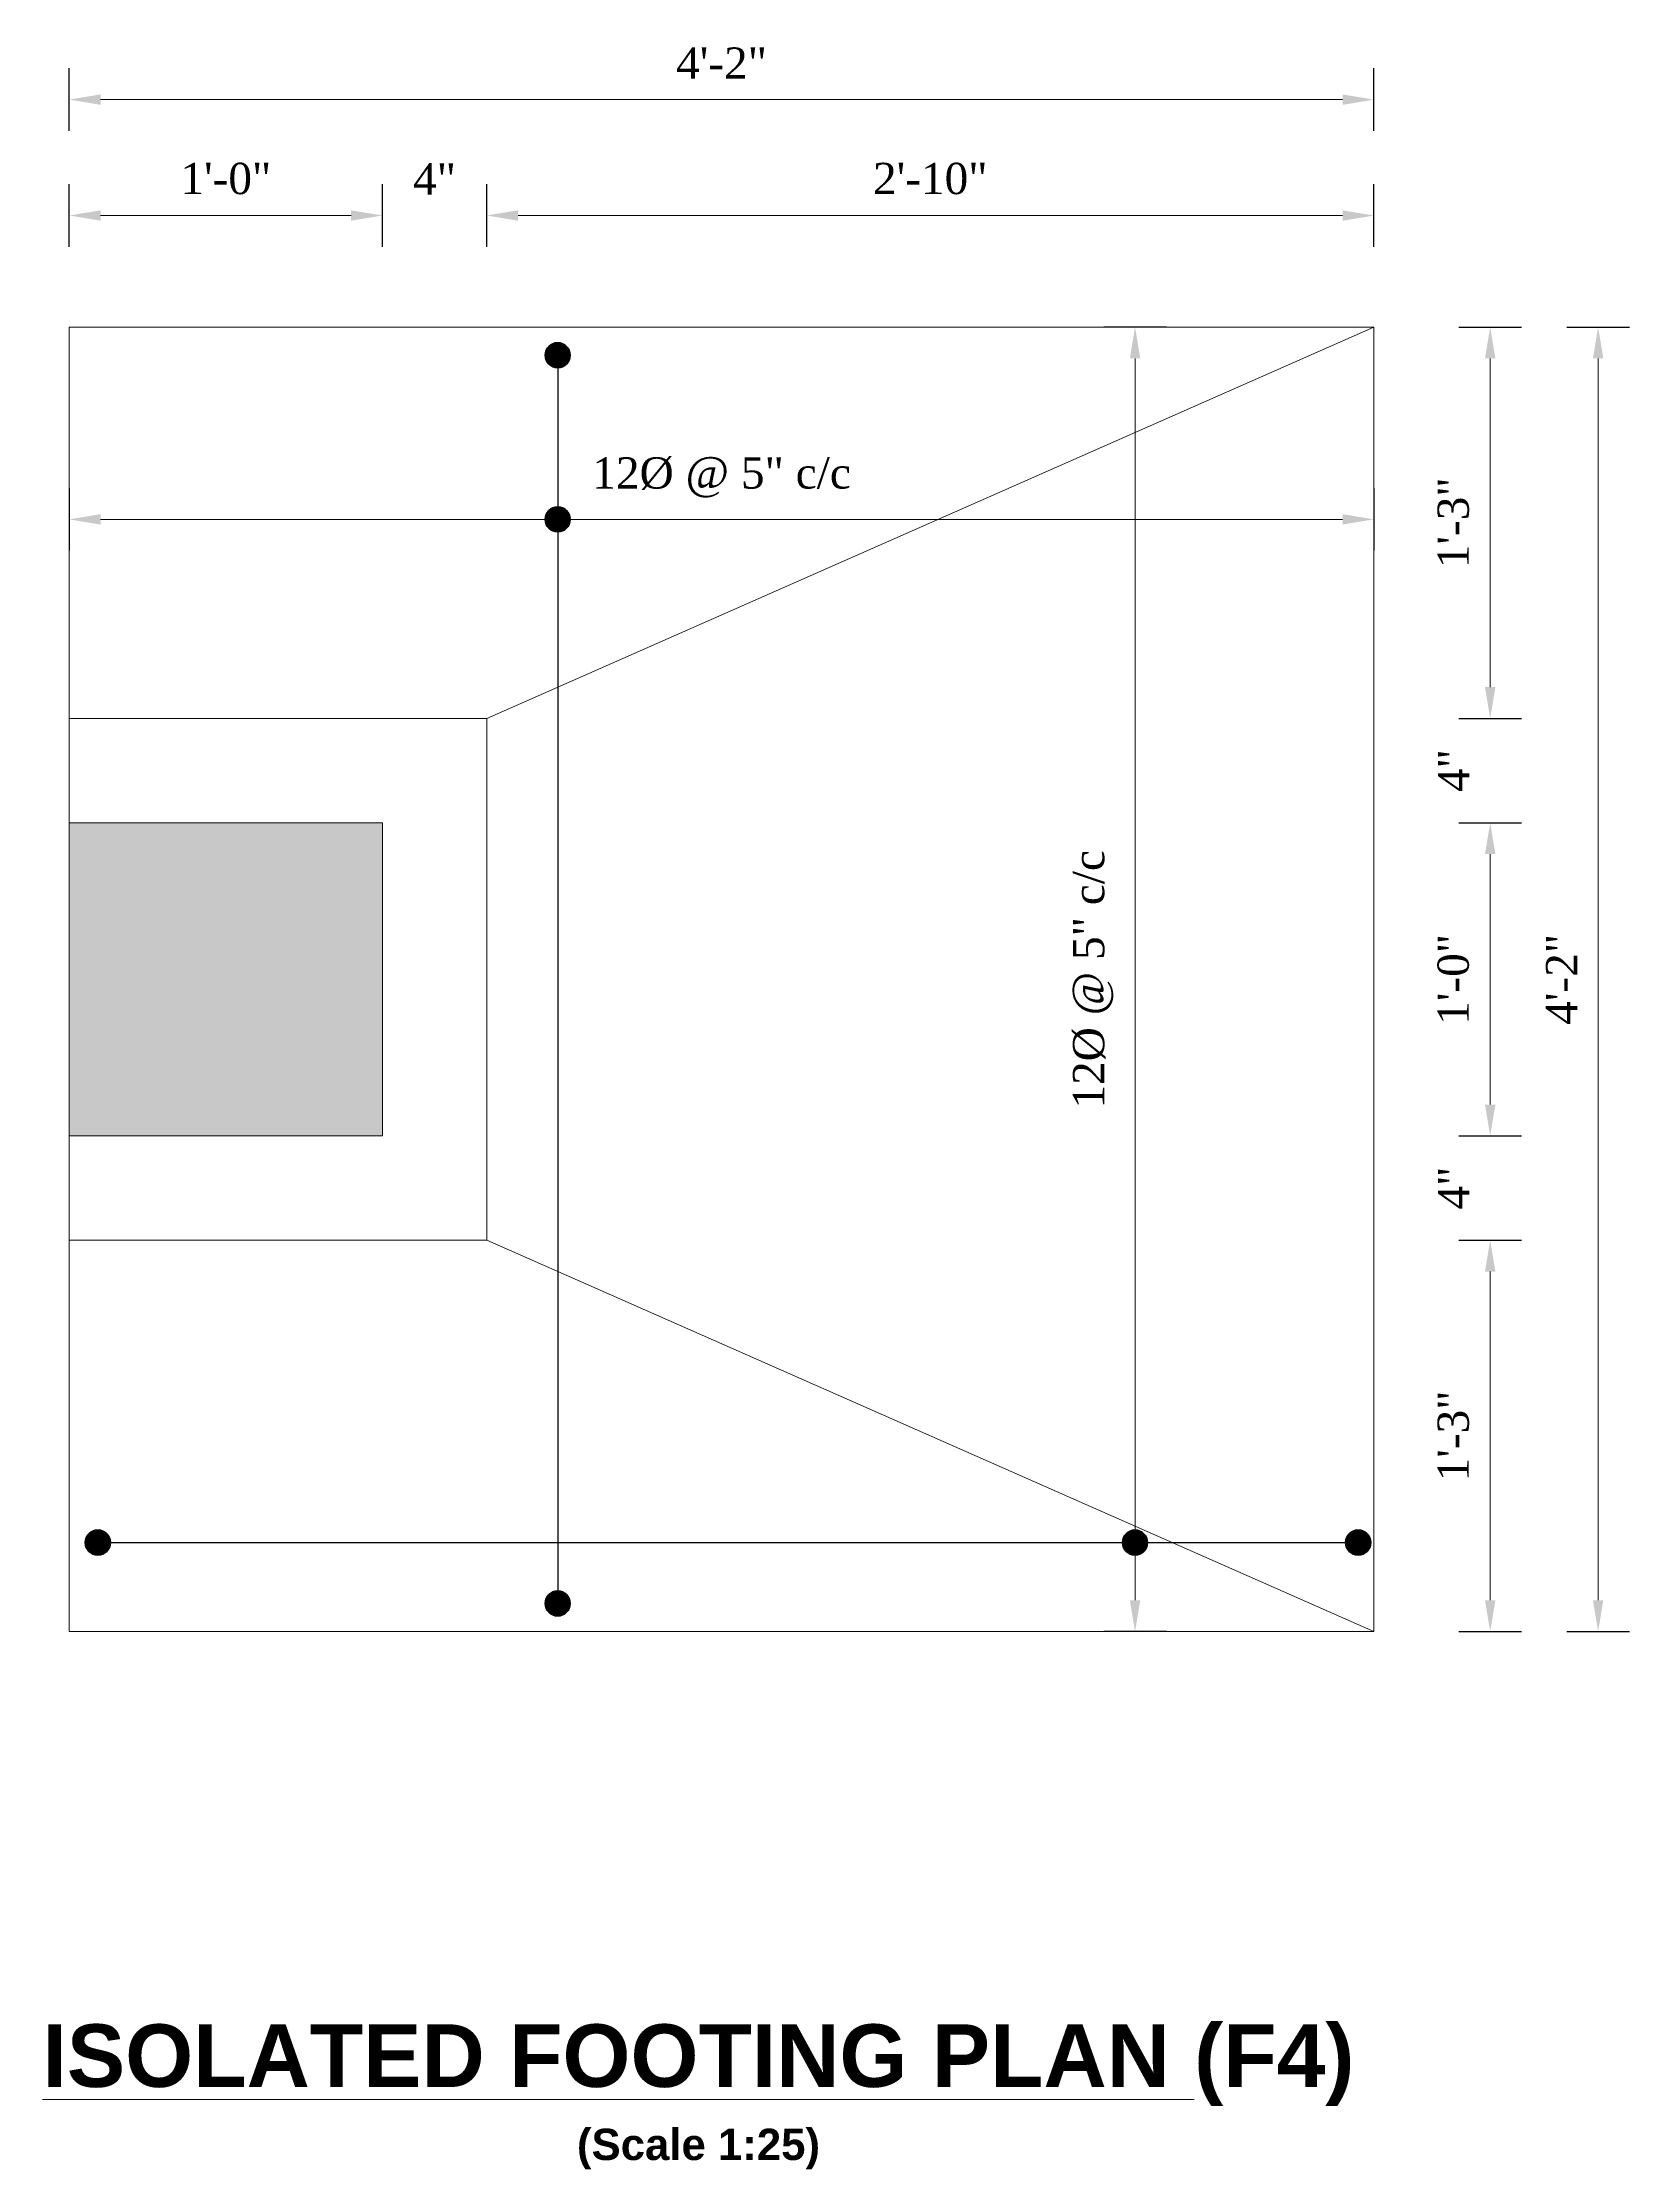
# Model space of a CAD drawing. Header units: feet. Extents: x 28652 to 66086, y -6769 to -640.
# Drawn here: x 53663.5 to 53724.3, y -1056.4 to -974.8 of the extents above; entities that cross this region are included whole.
import ezdxf

# ---------------------------------------------------------------- set-up
doc = ezdxf.new("R2010")
doc.units = ezdxf.units.FT
doc.header["$LTSCALE"] = 50
doc.header["$MEASUREMENT"] = 0
doc.header["$PDMODE"] = 34
for name, color, linetype, lineweight in [('IES_WR_Dimension', 7, 'Continuous', 15), ('IES_WR_Hatch ANSI31', 8, 'Continuous', 15), ('IES_WR_Rebar Concrete Line', 2, 'Continuous', 15), ('IES_WR_Rebar-Main', 1, 'Continuous', 30), ('IES_WR_Text Structure', 70, 'Continuous', 20), ('Reinforcement', 1, 'Continuous', 40)]:
    doc.layers.add(name, color=color, linetype=linetype, lineweight=lineweight)
doc.styles.add('arial', font='times.ttf')
doc.styles.add('Arial Annotation', font='arial.ttf', dxfattribs={"height": 0.06})
doc.dimstyles.new('SECS', dxfattribs={"dimtxt": 0.06, "dimasz": 0.06, "dimexe": 0.06, "dimexo": 0, "dimgap": 0.04, "dimtad": 1, "dimdec": 0, "dimzin": 3, "dimdsep": 46, "dimlunit": 4, "dimtxsty": 'arial', "dimcen": 1.25, "dimclrd": 256, "dimclrt": 3, "dimadec": 0, "dimazin": 0, "dimtfac": 1, "dimtdec": 0, "dimtix": 1, "dimtofl": 0, "dimtmove": 2, "dimatfit": 1, "dimfxl": 0.06, "dimfxlon": 1, "dimtolj": 1, "dimtzin": 0, "dimlwd": -1, "dimarcsym": 0})

# ---------------------------------------------------------------- blocks, each defined once
blk = doc.blocks.new('REBAR CUT')
at = {"layer": 'Reinforcement'}
blk.add_circle((0, 0), 0.024, dxfattribs=at)
blk = doc.blocks.new('bar towaeds viewer')
at = {"layer": 'Reinforcement'}
h = blk.add_hatch(color=256, dxfattribs=at)
h.dxf.hatch_style = 1
h.paths.add_polyline_path([(0.024, 0, 0.414214), (0, 0.024), (0, -0.024, 0.414214)])
h.paths.add_polyline_path([(0, 0.024, 0.414214), (-0.024, 0, 0.414214), (0, -0.024)])
blk.add_circle((0, 0), 0.024, dxfattribs=at)
blk = doc.blocks.new('*D1219')
at = {"layer": 'Defpoints', "color": 0}
for p in [(53676.547, -981.469), (53664.547, -1004.745), (53676.547, -1004.745)]:
    blk.add_point(p, dxfattribs=at)
at = {"layer": 'IES_WR_Dimension', "color": 0, "lineweight": -2}
for p, q in [((53664.547, -982.669), (53664.547, -980.269)), ((53676.547, -982.669), (53676.547, -980.269))]:
    blk.add_line(p, q, dxfattribs=at)
at = {"layer": 'IES_WR_Dimension'}
blk.add_line((53665.747, -981.469), (53675.347, -981.469), dxfattribs=at)
for points in [[(53665.747, -981.269), (53665.747, -981.669), (53664.547, -981.469)], [(53675.347, -981.269), (53675.347, -981.669), (53676.547, -981.469)]]:
    blk.add_solid(points, dxfattribs=at)
at = {"layer": 'IES_WR_Dimension', "color": 3, "insert": (53670.547, -980.058), "char_height": 1.2, "attachment_point": 5, "style": 'arial'}
blk.add_mtext('\\A1;1\'-0"', dxfattribs=at)
blk = doc.blocks.new('*D1221')
at = {"layer": 'Defpoints', "color": 0}
for p in [(53714.547, -977.027), (53664.547, -985.745), (53714.547, -985.745)]:
    blk.add_point(p, dxfattribs=at)
at = {"layer": 'IES_WR_Dimension', "color": 0, "lineweight": -2}
for p, q in [((53664.547, -978.227), (53664.547, -975.827)), ((53714.547, -978.227), (53714.547, -975.827))]:
    blk.add_line(p, q, dxfattribs=at)
at = {"layer": 'IES_WR_Dimension'}
blk.add_line((53665.747, -977.027), (53713.347, -977.027), dxfattribs=at)
for points in [[(53665.747, -976.827), (53665.747, -977.227), (53664.547, -977.027)], [(53713.347, -976.827), (53713.347, -977.227), (53714.547, -977.027)]]:
    blk.add_solid(points, dxfattribs=at)
at = {"layer": 'IES_WR_Dimension', "color": 3, "insert": (53689.547, -975.627), "char_height": 1.2, "attachment_point": 5, "style": 'arial'}
blk.add_mtext('\\A1;4\'-2"', dxfattribs=at)
blk = doc.blocks.new('*D1223')
at = {"layer": 'Defpoints', "color": 0}
for p in [(53714.547, -985.745), (53719.007, -985.745), (53680.547, -1000.745)]:
    blk.add_point(p, dxfattribs=at)
at = {"layer": 'IES_WR_Dimension', "color": 0, "lineweight": -2}
for p, q in [((53717.807, -985.745), (53720.207, -985.745)), ((53717.807, -1000.745), (53720.207, -1000.745))]:
    blk.add_line(p, q, dxfattribs=at)
at = {"layer": 'IES_WR_Dimension'}
blk.add_line((53719.007, -999.545), (53719.007, -986.945), dxfattribs=at)
for points in [[(53718.807, -986.945), (53719.207, -986.945), (53719.007, -985.745)], [(53718.807, -999.545), (53719.207, -999.545), (53719.007, -1000.745)]]:
    blk.add_solid(points, dxfattribs=at)
at = {"layer": 'IES_WR_Dimension', "color": 3, "insert": (53717.597, -993.245), "char_height": 1.2, "attachment_point": 5, "rotation": 90, "style": 'arial'}
blk.add_mtext('\\A1;1\'-3"', dxfattribs=at)
blk = doc.blocks.new('*D1225')
at = {"layer": 'Defpoints', "color": 0}
for p in [(53664.547, -985.745), (53714.547, -985.745), (53714.547, -993.115)]:
    blk.add_point(p, dxfattribs=at)
at = {"layer": 'IES_WR_Dimension', "color": 0, "lineweight": -2}
for p, q in [((53664.547, -991.915), (53664.547, -994.315)), ((53714.547, -991.915), (53714.547, -994.315))]:
    blk.add_line(p, q, dxfattribs=at)
at = {"layer": 'IES_WR_Dimension'}
blk.add_line((53665.747, -993.115), (53713.347, -993.115), dxfattribs=at)
for points in [[(53665.747, -992.915), (53665.747, -993.315), (53664.547, -993.115)], [(53713.347, -992.915), (53713.347, -993.315), (53714.547, -993.115)]]:
    blk.add_solid(points, dxfattribs=at)
at = {"layer": 'IES_WR_Dimension', "color": 3, "insert": (53689.547, -991.509), "char_height": 1.2, "attachment_point": 5, "style": 'arial'}
blk.add_mtext('\\A1;12%%C @ 5" c/c', dxfattribs=at)
blk = doc.blocks.new('*D1227')
at = {"layer": 'Defpoints', "color": 0}
for p in [(53705.395, -985.745), (53714.547, -985.745), (53714.547, -1035.745)]:
    blk.add_point(p, dxfattribs=at)
at = {"layer": 'IES_WR_Dimension', "color": 0, "lineweight": -2}
for p, q in [((53706.595, -985.745), (53704.195, -985.745)), ((53706.595, -1035.745), (53704.195, -1035.745))]:
    blk.add_line(p, q, dxfattribs=at)
at = {"layer": 'IES_WR_Dimension'}
blk.add_line((53705.395, -1034.545), (53705.395, -986.945), dxfattribs=at)
for points in [[(53705.195, -986.945), (53705.595, -986.945), (53705.395, -985.745)], [(53705.195, -1034.545), (53705.595, -1034.545), (53705.395, -1035.745)]]:
    blk.add_solid(points, dxfattribs=at)
at = {"layer": 'IES_WR_Dimension', "color": 3, "insert": (53703.788, -1010.745), "char_height": 1.2, "attachment_point": 5, "rotation": 90, "style": 'arial'}
blk.add_mtext('\\A1;12%%C @ 5" c/c', dxfattribs=at)
blk = doc.blocks.new('*D1229')
at = {"layer": 'Defpoints', "color": 0}
for p in [(53714.547, -985.745), (53723.145, -985.745), (53714.547, -1035.745)]:
    blk.add_point(p, dxfattribs=at)
at = {"layer": 'IES_WR_Dimension', "color": 0, "lineweight": -2}
for p, q in [((53721.945, -985.745), (53724.345, -985.745)), ((53721.945, -1035.745), (53724.345, -1035.745))]:
    blk.add_line(p, q, dxfattribs=at)
at = {"layer": 'IES_WR_Dimension'}
blk.add_line((53723.145, -1034.545), (53723.145, -986.945), dxfattribs=at)
for points in [[(53722.945, -986.945), (53723.345, -986.945), (53723.145, -985.745)], [(53722.945, -1034.545), (53723.345, -1034.545), (53723.145, -1035.745)]]:
    blk.add_solid(points, dxfattribs=at)
at = {"layer": 'IES_WR_Dimension', "color": 3, "insert": (53721.745, -1010.745), "char_height": 1.2, "attachment_point": 5, "rotation": 90, "style": 'arial'}
blk.add_mtext('\\A1;4\'-2"', dxfattribs=at)
blk = doc.blocks.new('*D1231')
at = {"layer": 'Defpoints', "color": 0}
for p in [(53680.547, -981.469), (53680.547, -1000.745), (53676.547, -1004.745)]:
    blk.add_point(p, dxfattribs=at)
at = {"layer": 'IES_WR_Dimension', "color": 0, "lineweight": -2}
for p, q in [((53676.547, -982.669), (53676.547, -980.269)), ((53680.547, -982.669), (53680.547, -980.269))]:
    blk.add_line(p, q, dxfattribs=at)
at = {"layer": 'IES_WR_Dimension'}
for p, q in [((53675.347, -981.469), (53674.147, -981.469)), ((53681.747, -981.469), (53682.947, -981.469))]:
    blk.add_line(p, q, dxfattribs=at)
for points in [[(53675.347, -981.269), (53675.347, -981.669), (53676.547, -981.469)], [(53681.747, -981.269), (53681.747, -981.669), (53680.547, -981.469)]]:
    blk.add_solid(points, dxfattribs=at)
at = {"layer": 'IES_WR_Dimension', "color": 3, "insert": (53678.547, -980.069), "char_height": 1.2, "attachment_point": 5, "style": 'arial'}
blk.add_mtext('\\A1;4"', dxfattribs=at)
blk = doc.blocks.new('*D1233')
at = {"layer": 'Defpoints', "color": 0}
for p in [(53714.547, -981.469), (53714.547, -985.745), (53680.547, -1000.745)]:
    blk.add_point(p, dxfattribs=at)
at = {"layer": 'IES_WR_Dimension', "color": 0, "lineweight": -2}
for p, q in [((53680.547, -982.669), (53680.547, -980.269)), ((53714.547, -982.669), (53714.547, -980.269))]:
    blk.add_line(p, q, dxfattribs=at)
at = {"layer": 'IES_WR_Dimension'}
blk.add_line((53681.747, -981.469), (53713.347, -981.469), dxfattribs=at)
for points in [[(53681.747, -981.269), (53681.747, -981.669), (53680.547, -981.469)], [(53713.347, -981.269), (53713.347, -981.669), (53714.547, -981.469)]]:
    blk.add_solid(points, dxfattribs=at)
at = {"layer": 'IES_WR_Dimension', "color": 3, "insert": (53697.547, -980.058), "char_height": 1.2, "attachment_point": 5, "style": 'arial'}
blk.add_mtext('\\A1;2\'-10"', dxfattribs=at)
blk = doc.blocks.new('*D1235')
at = {"layer": 'Defpoints', "color": 0}
for p in [(53680.547, -1000.745), (53676.547, -1004.745), (53719.007, -1004.745)]:
    blk.add_point(p, dxfattribs=at)
at = {"layer": 'IES_WR_Dimension'}
for p, q in [((53719.007, -999.545), (53719.007, -998.345)), ((53719.007, -1005.945), (53719.007, -1007.145))]:
    blk.add_line(p, q, dxfattribs=at)
at = {"layer": 'IES_WR_Dimension', "color": 0, "lineweight": -2}
for p, q in [((53717.807, -1000.745), (53720.207, -1000.745)), ((53717.807, -1004.745), (53720.207, -1004.745))]:
    blk.add_line(p, q, dxfattribs=at)
at = {"layer": 'IES_WR_Dimension'}
for points in [[(53718.807, -999.545), (53719.207, -999.545), (53719.007, -1000.745)], [(53718.807, -1005.945), (53719.207, -1005.945), (53719.007, -1004.745)]]:
    blk.add_solid(points, dxfattribs=at)
at = {"layer": 'IES_WR_Dimension', "color": 3, "insert": (53717.607, -1002.745), "char_height": 1.2, "attachment_point": 5, "rotation": 90, "style": 'arial'}
blk.add_mtext('\\A1;4"', dxfattribs=at)
blk = doc.blocks.new('*D1237')
at = {"layer": 'Defpoints', "color": 0}
for p in [(53676.547, -1004.745), (53676.547, -1016.745), (53719.007, -1016.745)]:
    blk.add_point(p, dxfattribs=at)
at = {"layer": 'IES_WR_Dimension', "color": 0, "lineweight": -2}
for p, q in [((53717.807, -1004.745), (53720.207, -1004.745)), ((53717.807, -1016.745), (53720.207, -1016.745))]:
    blk.add_line(p, q, dxfattribs=at)
at = {"layer": 'IES_WR_Dimension'}
blk.add_line((53719.007, -1005.945), (53719.007, -1015.545), dxfattribs=at)
for points in [[(53718.807, -1005.945), (53719.207, -1005.945), (53719.007, -1004.745)], [(53718.807, -1015.545), (53719.207, -1015.545), (53719.007, -1016.745)]]:
    blk.add_solid(points, dxfattribs=at)
at = {"layer": 'IES_WR_Dimension', "color": 3, "insert": (53717.597, -1010.745), "char_height": 1.2, "attachment_point": 5, "rotation": 90, "style": 'arial'}
blk.add_mtext('\\A1;1\'-0"', dxfattribs=at)
blk = doc.blocks.new('*D1239')
at = {"layer": 'Defpoints', "color": 0}
for p in [(53676.547, -1016.745), (53680.547, -1020.745), (53719.007, -1020.745)]:
    blk.add_point(p, dxfattribs=at)
at = {"layer": 'IES_WR_Dimension'}
for p, q in [((53719.007, -1015.545), (53719.007, -1014.345)), ((53719.007, -1021.945), (53719.007, -1023.145))]:
    blk.add_line(p, q, dxfattribs=at)
at = {"layer": 'IES_WR_Dimension', "color": 0, "lineweight": -2}
for p, q in [((53717.807, -1016.745), (53720.207, -1016.745)), ((53717.807, -1020.745), (53720.207, -1020.745))]:
    blk.add_line(p, q, dxfattribs=at)
at = {"layer": 'IES_WR_Dimension'}
for points in [[(53718.807, -1015.545), (53719.207, -1015.545), (53719.007, -1016.745)], [(53718.807, -1021.945), (53719.207, -1021.945), (53719.007, -1020.745)]]:
    blk.add_solid(points, dxfattribs=at)
at = {"layer": 'IES_WR_Dimension', "color": 3, "insert": (53717.607, -1018.745), "char_height": 1.2, "attachment_point": 5, "rotation": 90, "style": 'arial'}
blk.add_mtext('\\A1;4"', dxfattribs=at)
blk = doc.blocks.new('*D1241')
at = {"layer": 'Defpoints', "color": 0}
for p in [(53680.547, -1020.745), (53714.547, -1035.745), (53719.007, -1035.745)]:
    blk.add_point(p, dxfattribs=at)
at = {"layer": 'IES_WR_Dimension', "color": 0, "lineweight": -2}
for p, q in [((53717.807, -1020.745), (53720.207, -1020.745)), ((53717.807, -1035.745), (53720.207, -1035.745))]:
    blk.add_line(p, q, dxfattribs=at)
at = {"layer": 'IES_WR_Dimension'}
blk.add_line((53719.007, -1021.945), (53719.007, -1034.545), dxfattribs=at)
for points in [[(53718.807, -1021.945), (53719.207, -1021.945), (53719.007, -1020.745)], [(53718.807, -1034.545), (53719.207, -1034.545), (53719.007, -1035.745)]]:
    blk.add_solid(points, dxfattribs=at)
at = {"layer": 'IES_WR_Dimension', "color": 3, "insert": (53717.597, -1028.245), "char_height": 1.2, "attachment_point": 5, "rotation": 90, "style": 'arial'}
blk.add_mtext('\\A1;1\'-3"', dxfattribs=at)

msp = doc.modelspace()

# ---------------------------------------------------------------- hatches: boundary and pattern name
at = {"layer": 'IES_WR_Hatch ANSI31'}
h = msp.add_hatch(color=256, dxfattribs=at)
h.dxf.hatch_style = 1
h.paths.add_polyline_path([(53664.547, -1004.745), (53664.547, -1016.745), (53676.547, -1016.745), (53676.547, -1004.745)])

# ---------------------------------------------------------------- linework, layer by layer
at = {"layer": 'IES_WR_Rebar Concrete Line'}
for points in [[(53664.547, -985.745), (53714.547, -985.745), (53714.547, -1035.745), (53664.547, -1035.745)], [(53664.547, -1000.745), (53680.547, -1000.745), (53680.547, -1020.745), (53664.547, -1020.745)], [(53664.547, -1004.745), (53676.547, -1004.745), (53676.547, -1016.745), (53664.547, -1016.745)]]:
    msp.add_lwpolyline(points, close=True, dxfattribs=at)
for points in [[(53680.547, -1000.745), (53714.547, -985.745)], [(53680.547, -1020.745), (53714.547, -1035.745)]]:
    msp.add_lwpolyline(points, dxfattribs=at)
at = {"layer": 'IES_WR_Rebar-Main'}
for points in [[(53683.265, -986.345), (53683.265, -1035.145)], [(53665.147, -1032.334), (53713.947, -1032.334)]]:
    msp.add_lwpolyline(points, dxfattribs=at)

# ---------------------------------------------------------------- block references
at = {"xscale": 20, "yscale": 20, "zscale": 20}
for name, p in [('bar towaeds viewer', (53683.265, -986.825)), ('bar towaeds viewer', (53683.265, -993.115)), ('REBAR CUT', (53665.64, -1032.334)), ('bar towaeds viewer', (53665.64, -1032.334)), ('bar towaeds viewer', (53705.395, -1032.334)), ('bar towaeds viewer', (53713.947, -1032.334)), ('REBAR CUT', (53683.265, -1034.665)), ('bar towaeds viewer', (53683.265, -1034.665))]:
    msp.add_blockref(name, p, dxfattribs=at)

# ---------------------------------------------------------------- texts
at = {"layer": 'IES_WR_Text Structure', "insert": (53657.972, -1050.798), "char_height": 2.4, "width": 61.38171, "attachment_point": 1, "style": 'Arial Annotation'}
msp.add_mtext('\\pxqc;{\\fArial|b1|i0|c0|p34;\\LISOLATED FOOTING PLAN\\l (F4)\\P\\H0.5x;(Scale 1:25)}', dxfattribs=at)

# ---------------------------------------------------------------- dimensions: what is measured, and where the dimension line sits
at = {"layer": 'IES_WR_Dimension'}
for base, p1, p2, picture, middle in [((53714.547, -977.027), (53664.547, -985.745), (53714.547, -985.745), '*D1221', (53689.547, -975.627)), ((53676.547, -981.469), (53664.547, -1004.745), (53676.547, -1004.745), '*D1219', (53670.547, -980.058)), ((53680.547, -981.469), (53676.547, -1004.745), (53680.547, -1000.745), '*D1231', (53678.547, -980.069)), ((53714.547, -981.469), (53680.547, -1000.745), (53714.547, -985.745), '*D1233', (53697.547, -980.058))]:
    dim = msp.add_linear_dim(base=base, p1=p1, p2=p2, dimstyle='SECS', override={"dimscale": 0, "dimtix": 1, "dimtofl": 0, "dimtmove": 2, "dimatfit": 1}, dxfattribs=at)
    dim.commit()
    dim.dimension.update_dxf_attribs({"geometry": picture, "text_midpoint": middle})
dim = msp.add_linear_dim(base=(53714.547, -993.115), p1=(53664.547, -985.745), p2=(53714.547, -985.745), text='12%%C @ 5" c/c', dimstyle='SECS', override={"dimscale": 0, "dimtix": 1, "dimtofl": 0, "dimtmove": 2, "dimatfit": 1}, dxfattribs=at)
dim.commit()
dim.dimension.update_dxf_attribs({"geometry": '*D1225', "text_midpoint": (53689.547, -991.509)})
for base, p1, p2, picture, middle in [((53719.007, -985.745), (53680.547, -1000.745), (53714.547, -985.745), '*D1223', (53717.597, -993.245)), ((53723.145, -985.745), (53714.547, -1035.745), (53714.547, -985.745), '*D1229', (53721.745, -1010.745)), ((53719.007, -1004.745), (53680.547, -1000.745), (53676.547, -1004.745), '*D1235', (53717.607, -1002.745)), ((53719.007, -1016.745), (53676.547, -1004.745), (53676.547, -1016.745), '*D1237', (53717.597, -1010.745)), ((53719.007, -1020.745), (53676.547, -1016.745), (53680.547, -1020.745), '*D1239', (53717.607, -1018.745)), ((53719.007, -1035.745), (53680.547, -1020.745), (53714.547, -1035.745), '*D1241', (53717.597, -1028.245))]:
    dim = msp.add_linear_dim(base=base, p1=p1, p2=p2, angle=90, dimstyle='SECS', override={"dimscale": 0, "dimtix": 1, "dimtofl": 0, "dimtmove": 2, "dimatfit": 1}, dxfattribs=at)
    dim.commit()
    dim.dimension.update_dxf_attribs({"geometry": picture, "text_midpoint": middle})
dim = msp.add_linear_dim(base=(53705.395, -985.745), p1=(53714.547, -1035.745), p2=(53714.547, -985.745), angle=90, text='12%%C @ 5" c/c', dimstyle='SECS', override={"dimscale": 0, "dimtix": 1, "dimtofl": 0, "dimtmove": 2, "dimatfit": 1}, dxfattribs=at)
dim.commit()
dim.dimension.update_dxf_attribs({"geometry": '*D1227', "text_midpoint": (53703.788, -1010.745)})

doc.saveas('drawing.dxf')
